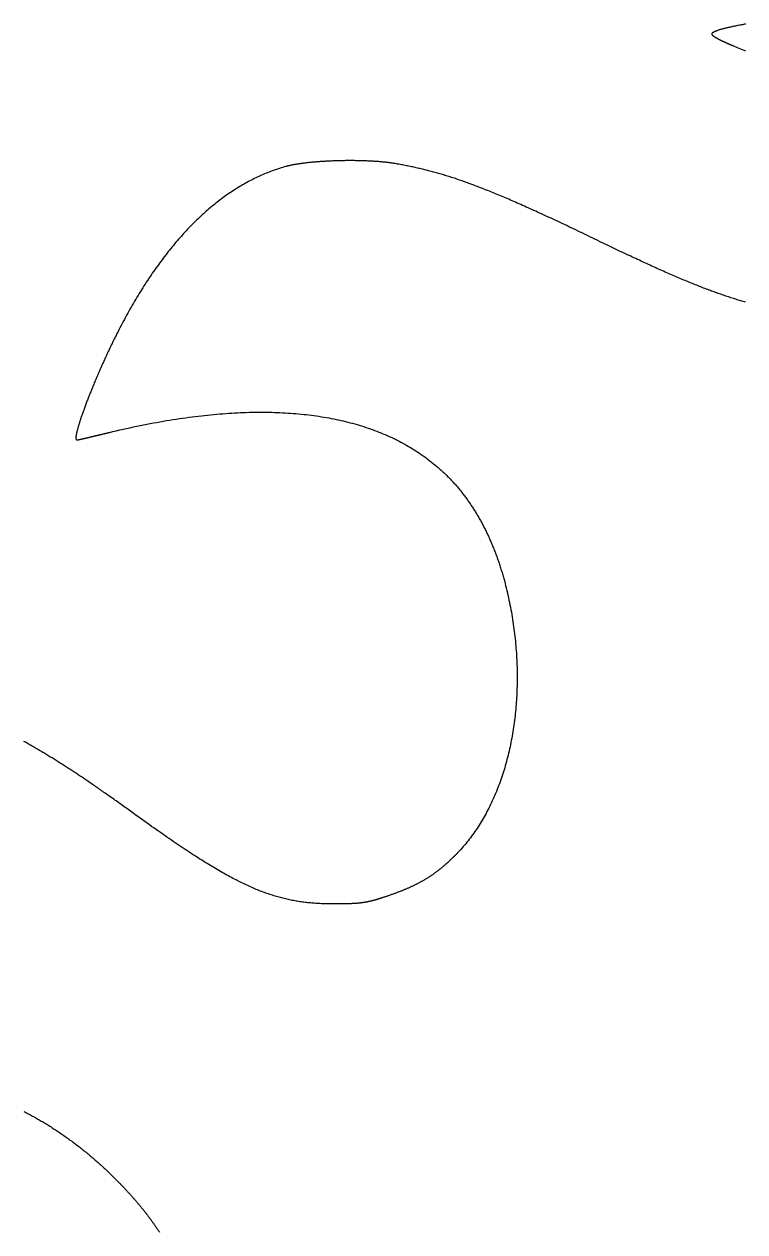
# Model space of a CAD drawing. Extents: x 0 to 527, y 0 to 420.
# Drawn here: x 66.75 to 74.17, y 84.45 to 96.89 of the extents above; entities that cross this region are included whole.
import ezdxf

# ---------------------------------------------------------------- set-up
doc = ezdxf.new("R2010")
doc.units = 0
doc.layers.get('0').update_dxf_attribs({"linetype": 'CONTINUOUS'})
doc.layers.add('LAYER_1', color=7, linetype='CONTINUOUS')

# ---------------------------------------------------------------- blocks, each defined once
blk = doc.blocks.new('LOGO')
at = {"layer": 'LAYER_1', "color": 5}
for points in [[(174.164, 247.271, 0), (174.042, 247.25, 0), (173.922, 247.228, 0), (173.803, 247.207, 0), (173.686, 247.185, 0), (173.57, 247.164, 0), (173.457, 247.142, 0), (173.344, 247.121, 0), (173.234, 247.099, 0), (173.125, 247.078, 0), (173.018, 247.057, 0), (172.913, 247.035, 0), (172.81, 247.014, 0), (172.708, 246.993, 0), (172.608, 246.972, 0), (172.51, 246.95, 0), (172.414, 246.929, 0), (172.32, 246.908, 0), (172.228, 246.887, 0), (172.138, 246.866, 0), (172.049, 246.845, 0), (171.963, 246.825, 0), (171.879, 246.804, 0), (171.797, 246.783, 0), (171.717, 246.763, 0), (171.639, 246.742, 0), (171.563, 246.722, 0), (171.489, 246.701, 0), (171.417, 246.681, 0), (171.348, 246.661, 0), (171.281, 246.641, 0), (171.216, 246.621, 0), (171.153, 246.601, 0), (171.093, 246.582, 0), (171.035, 246.562, 0), (170.979, 246.543, 0), (170.926, 246.524, 0), (170.875, 246.504, 0), (170.826, 246.485, 0), (170.78, 246.466, 0), (170.736, 246.448, 0), (170.695, 246.429, 0), (170.656, 246.411, 0), (170.62, 246.392, 0), (170.586, 246.374, 0), (170.555, 246.356, 0), (170.526, 246.338, 0), (170.5, 246.321, 0), (170.477, 246.303, 0), (170.456, 246.286, 0), (170.438, 246.269, 0), (170.423, 246.252, 0), (170.411, 246.235, 0), (170.401, 246.218, 0), (170.394, 246.202, 0), (170.389, 246.186, 0), (170.388, 246.17, 0)], [(170.388, 246.17, 0), (170.388, 246.165, 0), (170.389, 246.16, 0), (170.39, 246.156, 0), (170.391, 246.151, 0), (170.393, 246.146, 0), (170.395, 246.14, 0), (170.397, 246.135, 0), (170.4, 246.129, 0), (170.404, 246.124, 0), (170.407, 246.118, 0), (170.411, 246.112, 0), (170.415, 246.106, 0), (170.42, 246.1, 0), (170.425, 246.094, 0), (170.431, 246.087, 0), (170.436, 246.081, 0), (170.442, 246.074, 0), (170.449, 246.068, 0), (170.456, 246.061, 0), (170.463, 246.054, 0), (170.47, 246.047, 0), (170.478, 246.039, 0), (170.486, 246.032, 0), (170.495, 246.025, 0), (170.504, 246.017, 0), (170.513, 246.01, 0), (170.522, 246.002, 0), (170.532, 245.994, 0), (170.542, 245.986, 0), (170.553, 245.978, 0), (170.563, 245.97, 0), (170.575, 245.961, 0), (170.586, 245.953, 0), (170.598, 245.945, 0), (170.61, 245.936, 0), (170.622, 245.927, 0), (170.635, 245.919, 0), (170.648, 245.91, 0), (170.661, 245.901, 0), (170.674, 245.892, 0), (170.688, 245.883, 0), (170.702, 245.873, 0), (170.717, 245.864, 0), (170.731, 245.855, 0), (170.746, 245.845, 0), (170.762, 245.836, 0), (170.777, 245.826, 0), (170.793, 245.816, 0), (170.809, 245.807, 0), (170.826, 245.797, 0), (170.842, 245.787, 0), (170.859, 245.777, 0), (170.876, 245.767, 0), (170.894, 245.756, 0), (170.911, 245.746, 0), (170.929, 245.736, 0), (170.948, 245.725, 0), (170.966, 245.715, 0), (170.985, 245.704, 0), (171.004, 245.694, 0), (171.023, 245.683, 0), (171.042, 245.672, 0), (171.062, 245.662, 0), (171.082, 245.651, 0), (171.102, 245.64, 0), (171.123, 245.629, 0), (171.143, 245.618, 0), (171.164, 245.607, 0), (171.185, 245.596, 0), (171.207, 245.585, 0), (171.228, 245.573, 0), (171.25, 245.562, 0), (171.272, 245.551, 0), (171.294, 245.539, 0), (171.316, 245.528, 0), (171.339, 245.516, 0), (171.362, 245.505, 0), (171.385, 245.493, 0), (171.408, 245.482, 0), (171.432, 245.47, 0), (171.455, 245.458, 0), (171.479, 245.447, 0), (171.503, 245.435, 0), (171.527, 245.423, 0), (171.552, 245.411, 0), (171.576, 245.399, 0), (171.601, 245.387, 0), (171.626, 245.376, 0), (171.651, 245.364, 0), (171.677, 245.352, 0), (171.702, 245.34, 0), (171.728, 245.328, 0), (171.754, 245.315, 0), (171.78, 245.303, 0), (171.806, 245.291, 0), (171.832, 245.279, 0), (171.859, 245.267, 0), (171.885, 245.255, 0), (171.912, 245.243, 0), (171.939, 245.23, 0), (171.966, 245.218, 0), (171.993, 245.206, 0), (172.021, 245.194, 0), (172.048, 245.181, 0), (172.076, 245.169, 0), (172.104, 245.157, 0), (172.132, 245.145, 0), (172.16, 245.132, 0), (172.188, 245.12, 0), (172.217, 245.108, 0), (172.245, 245.096, 0), (172.274, 245.083, 0), (172.302, 245.071, 0), (172.331, 245.059, 0), (172.36, 245.046, 0), (172.389, 245.034, 0), (172.419, 245.022, 0), (172.448, 245.01, 0), (172.477, 244.997, 0), (172.507, 244.985, 0), (172.537, 244.973, 0), (172.566, 244.961, 0), (172.596, 244.948, 0), (172.626, 244.936, 0), (172.656, 244.924, 0), (172.686, 244.912, 0), (172.716, 244.9, 0)], [(172.716, 244.9, 0), (172.886, 244.831, 0), (173.057, 244.761, 0), (173.231, 244.689, 0), (173.407, 244.615, 0), (173.585, 244.539, 0), (173.765, 244.462, 0), (173.946, 244.382, 0), (174.13, 244.301, 0)], [(135.251, 231.794, 0), (135.175, 231.807, 0), (135.098, 231.82, 0), (135.02, 231.832, 0), (134.941, 231.844, 0), (134.86, 231.856, 0), (134.779, 231.868, 0), (134.696, 231.879, 0), (134.612, 231.89, 0), (134.528, 231.901, 0), (134.442, 231.912, 0), (134.355, 231.922, 0), (134.267, 231.932, 0), (134.179, 231.942, 0), (134.089, 231.951, 0), (133.998, 231.96, 0), (133.907, 231.969, 0), (133.815, 231.978, 0), (133.722, 231.986, 0), (133.628, 231.995, 0), (133.533, 232.003, 0), (133.437, 232.01, 0), (133.341, 232.018, 0), (133.244, 232.025, 0), (133.146, 232.032, 0), (133.048, 232.038, 0), (132.948, 232.045, 0), (132.849, 232.051, 0), (132.748, 232.057, 0), (132.647, 232.062, 0), (132.545, 232.068, 0), (132.443, 232.073, 0), (132.34, 232.078, 0), (132.237, 232.082, 0), (132.133, 232.087, 0), (132.029, 232.091, 0), (131.924, 232.095, 0), (131.818, 232.098, 0), (131.713, 232.102, 0), (131.607, 232.105, 0), (131.5, 232.107, 0), (131.393, 232.11, 0), (131.286, 232.112, 0), (131.178, 232.115, 0), (131.07, 232.116, 0), (130.962, 232.118, 0), (130.854, 232.119, 0), (130.745, 232.121, 0), (130.636, 232.121, 0), (130.527, 232.122, 0), (130.418, 232.122, 0), (130.309, 232.123, 0), (130.199, 232.123, 0), (130.089, 232.122, 0), (129.979, 232.122, 0), (129.87, 232.121, 0), (129.76, 232.12, 0), (129.65, 232.118, 0), (129.54, 232.117, 0), (129.43, 232.115, 0), (129.32, 232.113, 0), (129.21, 232.111, 0), (129.1, 232.108, 0), (128.991, 232.106, 0), (128.881, 232.103, 0), (128.772, 232.1, 0), (128.662, 232.096, 0), (128.553, 232.093, 0), (128.444, 232.089, 0), (128.335, 232.085, 0), (128.227, 232.08, 0), (128.119, 232.076, 0), (128.011, 232.071, 0), (127.903, 232.066, 0), (127.796, 232.061, 0), (127.689, 232.055, 0), (127.582, 232.049, 0), (127.476, 232.043, 0), (127.37, 232.037, 0), (127.265, 232.031, 0), (127.16, 232.024, 0), (127.055, 232.017, 0), (126.951, 232.01, 0), (126.848, 232.003, 0), (126.745, 231.995, 0), (126.643, 231.988, 0), (126.541, 231.98, 0), (126.439, 231.971, 0), (126.339, 231.963, 0), (126.239, 231.954, 0), (126.14, 231.945, 0), (126.041, 231.936, 0), (125.943, 231.927, 0), (125.846, 231.918, 0), (125.749, 231.908, 0), (125.653, 231.898, 0), (125.558, 231.888, 0), (125.464, 231.877, 0), (125.371, 231.867, 0), (125.278, 231.856, 0), (125.187, 231.845, 0), (125.096, 231.834, 0), (125.006, 231.822, 0), (124.917, 231.81, 0), (124.829, 231.799, 0), (124.742, 231.786, 0), (124.656, 231.774, 0), (124.571, 231.762, 0), (124.487, 231.749, 0), (124.404, 231.736, 0), (124.323, 231.723, 0), (124.242, 231.709, 0), (124.162, 231.696, 0), (124.084, 231.682, 0), (124.006, 231.668, 0), (123.93, 231.654, 0), (123.855, 231.639, 0), (123.782, 231.625, 0), (123.709, 231.61, 0), (123.638, 231.595, 0), (123.568, 231.58, 0), (123.499, 231.564, 0), (123.432, 231.549, 0), (123.366, 231.533, 0), (123.301, 231.517, 0), (123.238, 231.501, 0), (123.176, 231.484, 0), (123.116, 231.468, 0)], [(123.116, 231.468, 0), (122.946, 231.419, 0), (122.777, 231.369, 0), (122.608, 231.318, 0), (122.44, 231.265, 0), (122.272, 231.21, 0), (122.104, 231.154, 0), (121.936, 231.096, 0), (121.769, 231.037, 0), (121.602, 230.976, 0), (121.436, 230.914, 0), (121.269, 230.85, 0), (121.103, 230.784, 0), (120.938, 230.717, 0), (120.773, 230.649, 0), (120.608, 230.578, 0), (120.443, 230.507, 0), (120.279, 230.433, 0), (120.115, 230.358, 0), (119.951, 230.282, 0), (119.788, 230.204, 0), (119.625, 230.124, 0), (119.463, 230.043, 0), (119.3, 229.961, 0), (119.139, 229.877, 0), (118.977, 229.791, 0), (118.816, 229.704, 0), (118.655, 229.615, 0), (118.495, 229.524, 0), (118.334, 229.433, 0), (118.175, 229.339, 0), (118.015, 229.244, 0), (117.856, 229.148, 0), (117.697, 229.05, 0), (117.539, 228.95, 0), (117.381, 228.849, 0), (117.223, 228.746, 0), (117.066, 228.642, 0), (116.909, 228.536, 0), (116.752, 228.429, 0), (116.596, 228.32, 0), (116.44, 228.21, 0), (116.284, 228.098, 0), (116.129, 227.985, 0), (115.974, 227.87, 0), (115.82, 227.753, 0), (115.665, 227.635, 0), (115.512, 227.516, 0), (115.358, 227.395, 0), (115.205, 227.272, 0), (115.052, 227.148, 0), (114.9, 227.023, 0), (114.748, 226.895, 0), (114.597, 226.767, 0), (114.445, 226.637, 0), (114.295, 226.505, 0), (114.144, 226.372, 0), (113.994, 226.237, 0), (113.844, 226.101, 0), (113.695, 225.963, 0), (113.546, 225.824, 0), (113.397, 225.683, 0), (113.249, 225.541, 0), (113.101, 225.397, 0), (112.954, 225.252, 0), (112.807, 225.105, 0), (112.66, 224.957, 0), (112.514, 224.807, 0), (112.368, 224.656, 0), (112.222, 224.503, 0), (112.077, 224.349, 0), (111.932, 224.193, 0), (111.788, 224.036, 0), (111.644, 223.877, 0), (111.5, 223.717, 0), (111.357, 223.555, 0), (111.214, 223.392, 0), (111.072, 223.227, 0), (110.93, 223.061, 0), (110.788, 222.893, 0), (110.647, 222.724, 0), (110.506, 222.553, 0), (110.366, 222.381, 0), (110.225, 222.207, 0), (110.086, 222.032, 0), (109.947, 221.855, 0), (109.808, 221.677, 0), (109.669, 221.498, 0), (109.531, 221.316, 0), (109.394, 221.134, 0), (109.256, 220.95, 0), (109.119, 220.764, 0), (108.983, 220.577, 0), (108.847, 220.389, 0), (108.711, 220.199, 0), (108.576, 220.007, 0), (108.441, 219.814, 0), (108.307, 219.62, 0), (108.173, 219.424, 0), (108.039, 219.226, 0), (107.906, 219.027, 0), (107.774, 218.827, 0), (107.641, 218.625, 0), (107.509, 218.422, 0), (107.378, 218.217, 0), (107.247, 218.011, 0), (107.116, 217.803, 0), (106.986, 217.594, 0), (106.856, 217.384, 0), (106.727, 217.172, 0), (106.598, 216.958, 0), (106.469, 216.743, 0), (106.341, 216.527, 0), (106.214, 216.309, 0), (106.086, 216.089, 0), (105.959, 215.869, 0), (105.833, 215.646, 0), (105.707, 215.423, 0), (105.582, 215.197, 0), (105.457, 214.971, 0), (105.332, 214.743, 0), (105.208, 214.513, 0), (105.084, 214.282, 0), (104.961, 214.05, 0), (104.838, 213.816, 0), (104.715, 213.581, 0), (104.593, 213.344, 0), (104.472, 213.106, 0)], [(157.688, 223.283, 0), (157.412, 223.417, 0), (157.139, 223.549, 0), (156.868, 223.679, 0), (156.6, 223.808, 0), (156.334, 223.936, 0), (156.071, 224.062, 0), (155.81, 224.187, 0), (155.552, 224.311, 0), (155.296, 224.433, 0), (155.042, 224.554, 0), (154.791, 224.673, 0), (154.542, 224.792, 0), (154.296, 224.908, 0), (154.051, 225.024, 0), (153.809, 225.138, 0), (153.57, 225.251, 0), (153.332, 225.362, 0), (153.097, 225.473, 0), (152.864, 225.582, 0), (152.633, 225.689, 0), (152.404, 225.796, 0), (152.177, 225.901, 0), (151.953, 226.005, 0), (151.73, 226.108, 0), (151.51, 226.209, 0), (151.291, 226.309, 0), (151.074, 226.408, 0), (150.86, 226.506, 0), (150.647, 226.603, 0), (150.436, 226.698, 0), (150.227, 226.793, 0), (150.02, 226.886, 0), (149.815, 226.978, 0), (149.612, 227.069, 0), (149.41, 227.158, 0), (149.21, 227.247, 0), (149.012, 227.334, 0), (148.816, 227.421, 0), (148.621, 227.506, 0), (148.428, 227.59, 0), (148.237, 227.673, 0), (148.047, 227.755, 0), (147.859, 227.836, 0), (147.672, 227.916, 0), (147.487, 227.995, 0), (147.303, 228.073, 0), (147.121, 228.15, 0), (146.941, 228.226, 0), (146.762, 228.301, 0), (146.584, 228.374, 0), (146.408, 228.447, 0), (146.233, 228.519, 0), (146.059, 228.59, 0), (145.887, 228.66, 0), (145.716, 228.729, 0), (145.546, 228.797, 0), (145.378, 228.864, 0), (145.21, 228.93, 0), (145.044, 228.995, 0), (144.88, 229.06, 0), (144.716, 229.123, 0), (144.553, 229.186, 0), (144.392, 229.248, 0), (144.232, 229.308, 0), (144.072, 229.368, 0), (143.914, 229.427, 0), (143.757, 229.486, 0), (143.6, 229.543, 0), (143.445, 229.6, 0), (143.291, 229.656, 0), (143.137, 229.711, 0), (142.985, 229.765, 0), (142.833, 229.818, 0), (142.682, 229.871, 0), (142.532, 229.923, 0), (142.383, 229.974, 0), (142.234, 230.024, 0), (142.087, 230.074, 0), (141.94, 230.123, 0), (141.793, 230.171, 0), (141.648, 230.219, 0), (141.503, 230.266, 0), (141.358, 230.312, 0), (141.214, 230.357, 0), (141.071, 230.402, 0), (140.928, 230.446, 0), (140.786, 230.489, 0), (140.645, 230.532, 0), (140.503, 230.574, 0), (140.363, 230.616, 0), (140.222, 230.657, 0), (140.082, 230.697, 0), (139.943, 230.737, 0), (139.804, 230.776, 0), (139.665, 230.814, 0), (139.526, 230.852, 0), (139.388, 230.889, 0), (139.25, 230.926, 0), (139.112, 230.963, 0), (138.975, 230.998, 0), (138.837, 231.034, 0), (138.7, 231.068, 0), (138.563, 231.102, 0), (138.426, 231.136, 0), (138.289, 231.169, 0), (138.153, 231.202, 0), (138.016, 231.234, 0), (137.879, 231.266, 0), (137.742, 231.297, 0), (137.605, 231.328, 0), (137.469, 231.359, 0), (137.332, 231.389, 0), (137.195, 231.418, 0), (137.058, 231.447, 0), (136.92, 231.476, 0), (136.783, 231.505, 0), (136.645, 231.533, 0), (136.507, 231.56, 0), (136.369, 231.588, 0), (136.23, 231.615, 0), (136.092, 231.641, 0), (135.953, 231.667, 0), (135.813, 231.693, 0), (135.673, 231.719, 0), (135.533, 231.744, 0), (135.392, 231.769, 0), (135.251, 231.794, 0)], [(174.157, 216.411, 0), (174.021, 216.451, 0), (173.886, 216.491, 0), (173.749, 216.531, 0), (173.613, 216.572, 0), (173.477, 216.613, 0), (173.34, 216.654, 0), (173.203, 216.697, 0), (173.066, 216.739, 0), (172.929, 216.782, 0), (172.791, 216.826, 0), (172.653, 216.87, 0), (172.515, 216.915, 0), (172.376, 216.96, 0), (172.237, 217.006, 0), (172.097, 217.052, 0), (171.957, 217.099, 0), (171.817, 217.147, 0), (171.676, 217.195, 0), (171.535, 217.243, 0), (171.393, 217.292, 0), (171.251, 217.342, 0), (171.108, 217.393, 0), (170.964, 217.444, 0), (170.82, 217.495, 0), (170.675, 217.548, 0), (170.53, 217.601, 0), (170.384, 217.654, 0), (170.237, 217.709, 0), (170.09, 217.764, 0), (169.942, 217.819, 0), (169.793, 217.875, 0), (169.643, 217.932, 0), (169.492, 217.99, 0), (169.341, 218.048, 0), (169.189, 218.108, 0), (169.036, 218.167, 0), (168.882, 218.228, 0), (168.727, 218.289, 0), (168.571, 218.351, 0), (168.415, 218.414, 0), (168.257, 218.478, 0), (168.098, 218.542, 0), (167.938, 218.607, 0), (167.778, 218.673, 0), (167.616, 218.74, 0), (167.453, 218.808, 0), (167.289, 218.876, 0), (167.124, 218.945, 0), (166.958, 219.015, 0), (166.79, 219.086, 0), (166.622, 219.158, 0), (166.452, 219.231, 0), (166.281, 219.304, 0), (166.108, 219.378, 0), (165.935, 219.454, 0), (165.76, 219.53, 0), (165.584, 219.607, 0), (165.406, 219.685, 0), (165.227, 219.764, 0), (165.047, 219.843, 0), (164.865, 219.924, 0), (164.682, 220.006, 0), (164.497, 220.088, 0), (164.311, 220.172, 0), (164.123, 220.256, 0), (163.934, 220.342, 0), (163.743, 220.428, 0), (163.551, 220.516, 0), (163.357, 220.604, 0), (163.162, 220.694, 0), (162.965, 220.784, 0), (162.766, 220.876, 0), (162.566, 220.968, 0), (162.363, 221.062, 0), (162.16, 221.157, 0), (161.954, 221.252, 0), (161.747, 221.349, 0), (161.538, 221.447, 0), (161.327, 221.546, 0), (161.114, 221.646, 0), (160.899, 221.747, 0), (160.683, 221.849, 0), (160.464, 221.953, 0), (160.244, 222.057, 0), (160.022, 222.163, 0), (159.798, 222.27, 0), (159.571, 222.378, 0), (159.343, 222.487, 0), (159.113, 222.597, 0), (158.881, 222.708, 0), (158.646, 222.821, 0), (158.41, 222.935, 0), (158.172, 223.05, 0), (157.931, 223.166, 0), (157.688, 223.283, 0)], [(104.472, 213.106, 0), (104.409, 212.981, 0), (104.346, 212.856, 0), (104.283, 212.731, 0), (104.22, 212.605, 0), (104.157, 212.479, 0), (104.095, 212.352, 0), (104.032, 212.225, 0), (103.97, 212.098, 0), (103.907, 211.97, 0), (103.845, 211.842, 0), (103.783, 211.713, 0), (103.721, 211.585, 0), (103.66, 211.455, 0), (103.598, 211.326, 0), (103.537, 211.197, 0), (103.476, 211.067, 0), (103.415, 210.937, 0), (103.354, 210.807, 0), (103.293, 210.677, 0), (103.233, 210.547, 0), (103.173, 210.417, 0), (103.113, 210.287, 0), (103.053, 210.156, 0), (102.994, 210.026, 0), (102.934, 209.896, 0), (102.876, 209.765, 0), (102.817, 209.635, 0), (102.759, 209.505, 0), (102.701, 209.375, 0), (102.643, 209.246, 0), (102.586, 209.116, 0), (102.529, 208.987, 0), (102.472, 208.857, 0), (102.416, 208.728, 0), (102.36, 208.6, 0), (102.304, 208.471, 0), (102.249, 208.343, 0), (102.194, 208.216, 0), (102.139, 208.088, 0), (102.085, 207.961, 0), (102.031, 207.835, 0), (101.978, 207.709, 0), (101.925, 207.583, 0), (101.873, 207.458, 0), (101.821, 207.333, 0), (101.77, 207.209, 0), (101.719, 207.085, 0), (101.668, 206.962, 0), (101.618, 206.84, 0), (101.568, 206.718, 0), (101.519, 206.597, 0), (101.471, 206.477, 0), (101.423, 206.357, 0), (101.375, 206.238, 0), (101.328, 206.12, 0), (101.282, 206.002, 0), (101.236, 205.886, 0), (101.19, 205.77, 0), (101.146, 205.655, 0), (101.102, 205.54, 0), (101.058, 205.427, 0), (101.015, 205.315, 0), (100.973, 205.203, 0), (100.931, 205.093, 0), (100.89, 204.983, 0), (100.849, 204.875, 0), (100.809, 204.768, 0), (100.77, 204.661, 0), (100.732, 204.556, 0), (100.694, 204.452, 0), (100.657, 204.349, 0), (100.62, 204.247, 0), (100.585, 204.146, 0), (100.55, 204.047, 0), (100.515, 203.949, 0), (100.482, 203.852, 0), (100.449, 203.756, 0), (100.417, 203.661, 0), (100.385, 203.568, 0), (100.355, 203.477, 0), (100.325, 203.386, 0), (100.296, 203.297, 0), (100.268, 203.21, 0), (100.24, 203.124, 0), (100.214, 203.039, 0), (100.188, 202.956, 0), (100.163, 202.874, 0), (100.139, 202.794, 0), (100.115, 202.716, 0), (100.093, 202.639, 0), (100.071, 202.563, 0), (100.051, 202.49, 0), (100.031, 202.418, 0), (100.012, 202.347, 0), (99.9937, 202.279, 0), (99.9766, 202.212, 0), (99.9604, 202.147, 0), (99.9452, 202.083, 0), (99.9308, 202.022, 0), (99.9174, 201.962, 0), (99.905, 201.904, 0), (99.8935, 201.848, 0), (99.883, 201.794, 0), (99.8735, 201.742, 0), (99.865, 201.692, 0), (99.8575, 201.643, 0), (99.851, 201.597, 0), (99.8455, 201.553, 0), (99.8411, 201.511, 0), (99.8376, 201.471, 0), (99.8353, 201.433, 0), (99.834, 201.397, 0), (99.8337, 201.363, 0), (99.8345, 201.331, 0), (99.8364, 201.302, 0), (99.8394, 201.275, 0), (99.8435, 201.25, 0), (99.8487, 201.227, 0), (99.8551, 201.207, 0), (99.8625, 201.189, 0), (99.8711, 201.173, 0), (99.8809, 201.16, 0), (99.8918, 201.149, 0), (99.9039, 201.14, 0), (99.9171, 201.134, 0), (99.9315, 201.13, 0), (99.9471, 201.129, 0)], [(103.545, 201.967, 0), (103.93, 202.059, 0), (104.314, 202.15, 0), (104.696, 202.238, 0), (105.076, 202.325, 0), (105.455, 202.409, 0), (105.832, 202.492, 0), (106.209, 202.573, 0), (106.583, 202.652, 0), (106.956, 202.729, 0), (107.328, 202.803, 0), (107.698, 202.876, 0), (108.066, 202.948, 0), (108.433, 203.017, 0), (108.799, 203.084, 0), (109.163, 203.149, 0), (109.526, 203.212, 0), (109.887, 203.274, 0), (110.246, 203.333, 0), (110.605, 203.391, 0), (110.961, 203.446, 0), (111.316, 203.5, 0), (111.67, 203.551, 0), (112.022, 203.601, 0), (112.372, 203.649, 0), (112.721, 203.695, 0), (113.069, 203.739, 0), (113.415, 203.781, 0), (113.759, 203.821, 0), (114.102, 203.859, 0), (114.443, 203.895, 0), (114.783, 203.929, 0), (115.121, 203.961, 0), (115.458, 203.992, 0), (115.793, 204.02, 0), (116.127, 204.047, 0), (116.459, 204.071, 0), (116.789, 204.094, 0), (117.118, 204.114, 0), (117.446, 204.133, 0), (117.771, 204.15, 0), (118.096, 204.165, 0), (118.418, 204.178, 0), (118.74, 204.189, 0), (119.059, 204.198, 0), (119.377, 204.205, 0), (119.693, 204.21, 0), (120.008, 204.213, 0), (120.322, 204.215, 0), (120.633, 204.214, 0), (120.943, 204.211, 0), (121.252, 204.207, 0), (121.559, 204.201, 0), (121.864, 204.192, 0), (122.168, 204.182, 0), (122.47, 204.17, 0), (122.77, 204.156, 0), (123.069, 204.14, 0), (123.366, 204.122, 0), (123.662, 204.102, 0), (123.956, 204.08, 0), (124.248, 204.056, 0), (124.539, 204.031, 0), (124.828, 204.003, 0), (125.116, 203.973, 0), (125.402, 203.942, 0), (125.686, 203.908, 0), (125.969, 203.873, 0), (126.25, 203.836, 0), (126.529, 203.797, 0), (126.807, 203.756, 0), (127.083, 203.713, 0), (127.358, 203.668, 0), (127.631, 203.621, 0), (127.902, 203.572, 0), (128.171, 203.521, 0), (128.439, 203.468, 0), (128.705, 203.414, 0), (128.97, 203.357, 0), (129.233, 203.299, 0), (129.494, 203.239, 0), (129.754, 203.176, 0), (130.012, 203.112, 0), (130.268, 203.046, 0), (130.522, 202.978, 0), (130.775, 202.908, 0), (131.026, 202.836, 0), (131.276, 202.762, 0), (131.524, 202.686, 0), (131.77, 202.609, 0), (132.014, 202.529, 0), (132.257, 202.448, 0), (132.498, 202.364, 0), (132.737, 202.279, 0), (132.975, 202.192, 0), (133.211, 202.102, 0), (133.445, 202.011, 0), (133.678, 201.918, 0), (133.909, 201.823, 0), (134.138, 201.726, 0), (134.365, 201.628, 0), (134.591, 201.527, 0), (134.815, 201.424, 0), (135.037, 201.32, 0), (135.257, 201.213, 0), (135.476, 201.105, 0), (135.693, 200.995, 0), (135.908, 200.882, 0), (136.122, 200.768, 0), (136.334, 200.652, 0), (136.544, 200.534, 0), (136.752, 200.414, 0), (136.959, 200.293, 0), (137.164, 200.169, 0), (137.367, 200.043, 0), (137.568, 199.916, 0), (137.768, 199.786, 0), (137.966, 199.655, 0), (138.162, 199.522, 0), (138.356, 199.386, 0), (138.548, 199.249, 0), (138.739, 199.11, 0), (138.928, 198.969, 0), (139.115, 198.826, 0), (139.301, 198.682, 0), (139.484, 198.535, 0), (139.666, 198.386, 0), (139.846, 198.236, 0)], [(99.9471, 201.129, 0), (99.949, 201.129, 0), (99.9514, 201.129, 0), (99.9544, 201.129, 0), (99.9579, 201.13, 0), (99.962, 201.13, 0), (99.9667, 201.131, 0), (99.972, 201.132, 0), (99.9777, 201.133, 0), (99.9841, 201.134, 0), (99.9909, 201.136, 0), (99.9984, 201.137, 0), (100.006, 201.139, 0), (100.015, 201.14, 0), (100.024, 201.142, 0), (100.033, 201.144, 0), (100.043, 201.146, 0), (100.054, 201.148, 0), (100.065, 201.151, 0), (100.077, 201.153, 0), (100.089, 201.155, 0), (100.101, 201.158, 0), (100.115, 201.161, 0), (100.128, 201.164, 0), (100.142, 201.167, 0), (100.157, 201.17, 0), (100.172, 201.173, 0), (100.188, 201.177, 0), (100.204, 201.18, 0), (100.22, 201.184, 0), (100.237, 201.188, 0), (100.255, 201.192, 0), (100.273, 201.195, 0), (100.291, 201.2, 0), (100.31, 201.204, 0), (100.329, 201.208, 0), (100.349, 201.212, 0), (100.369, 201.217, 0), (100.39, 201.222, 0), (100.411, 201.226, 0), (100.432, 201.231, 0), (100.454, 201.236, 0), (100.477, 201.241, 0), (100.499, 201.246, 0), (100.522, 201.252, 0), (100.546, 201.257, 0), (100.57, 201.263, 0), (100.595, 201.268, 0), (100.619, 201.274, 0), (100.645, 201.28, 0), (100.67, 201.285, 0), (100.696, 201.291, 0), (100.723, 201.297, 0), (100.75, 201.304, 0), (100.777, 201.31, 0), (100.804, 201.316, 0), (100.832, 201.323, 0), (100.861, 201.329, 0), (100.889, 201.336, 0), (100.918, 201.343, 0), (100.948, 201.349, 0), (100.977, 201.356, 0), (101.008, 201.363, 0), (101.038, 201.37, 0), (101.069, 201.377, 0), (101.1, 201.385, 0), (101.132, 201.392, 0), (101.163, 201.399, 0), (101.196, 201.407, 0), (101.228, 201.415, 0), (101.261, 201.422, 0), (101.294, 201.43, 0), (101.327, 201.438, 0), (101.361, 201.446, 0), (101.395, 201.454, 0), (101.43, 201.462, 0), (101.464, 201.47, 0), (101.499, 201.478, 0), (101.534, 201.486, 0), (101.57, 201.495, 0), (101.606, 201.503, 0), (101.642, 201.512, 0), (101.678, 201.52, 0), (101.715, 201.529, 0), (101.752, 201.538, 0), (101.789, 201.546, 0), (101.827, 201.555, 0), (101.864, 201.564, 0), (101.902, 201.573, 0), (101.941, 201.582, 0), (101.979, 201.591, 0), (102.018, 201.6, 0), (102.057, 201.61, 0), (102.096, 201.619, 0), (102.136, 201.628, 0), (102.175, 201.638, 0), (102.215, 201.647, 0), (102.255, 201.657, 0), (102.296, 201.666, 0), (102.336, 201.676, 0), (102.377, 201.686, 0), (102.418, 201.696, 0), (102.459, 201.705, 0), (102.501, 201.715, 0), (102.542, 201.725, 0), (102.584, 201.735, 0), (102.626, 201.745, 0), (102.668, 201.755, 0), (102.711, 201.766, 0), (102.753, 201.776, 0), (102.796, 201.786, 0), (102.839, 201.796, 0), (102.882, 201.807, 0), (102.925, 201.817, 0), (102.969, 201.827, 0), (103.012, 201.838, 0), (103.056, 201.848, 0), (103.1, 201.859, 0), (103.144, 201.87, 0), (103.188, 201.88, 0), (103.232, 201.891, 0), (103.276, 201.902, 0), (103.321, 201.912, 0), (103.366, 201.923, 0), (103.41, 201.934, 0), (103.455, 201.945, 0), (103.5, 201.956, 0), (103.545, 201.967, 0)], [(139.846, 198.236, 0), (139.932, 198.164, 0), (140.016, 198.091, 0), (140.101, 198.017, 0), (140.185, 197.943, 0), (140.269, 197.868, 0), (140.352, 197.793, 0), (140.435, 197.717, 0), (140.518, 197.641, 0), (140.6, 197.564, 0), (140.682, 197.487, 0), (140.763, 197.409, 0), (140.844, 197.33, 0), (140.925, 197.251, 0), (141.006, 197.172, 0), (141.086, 197.092, 0), (141.165, 197.011, 0), (141.244, 196.93, 0), (141.323, 196.848, 0), (141.402, 196.766, 0), (141.48, 196.683, 0), (141.558, 196.6, 0), (141.635, 196.516, 0), (141.712, 196.432, 0), (141.789, 196.347, 0), (141.865, 196.261, 0), (141.941, 196.175, 0), (142.016, 196.089, 0), (142.091, 196.002, 0), (142.166, 195.914, 0), (142.24, 195.826, 0), (142.314, 195.738, 0), (142.388, 195.649, 0), (142.461, 195.559, 0), (142.534, 195.469, 0), (142.606, 195.378, 0), (142.678, 195.287, 0), (142.749, 195.196, 0), (142.821, 195.104, 0), (142.891, 195.011, 0), (142.962, 194.918, 0), (143.032, 194.824, 0), (143.102, 194.73, 0), (143.171, 194.635, 0), (143.24, 194.54, 0), (143.308, 194.444, 0), (143.376, 194.348, 0), (143.444, 194.251, 0), (143.511, 194.154, 0), (143.578, 194.056, 0), (143.644, 193.958, 0), (143.711, 193.859, 0), (143.776, 193.76, 0), (143.841, 193.66, 0), (143.906, 193.56, 0), (143.971, 193.459, 0), (144.035, 193.358, 0), (144.099, 193.256, 0), (144.162, 193.154, 0), (144.225, 193.051, 0), (144.287, 192.948, 0), (144.349, 192.845, 0), (144.411, 192.74, 0), (144.472, 192.636, 0), (144.533, 192.531, 0), (144.593, 192.425, 0), (144.653, 192.319, 0), (144.713, 192.212, 0), (144.772, 192.105, 0), (144.831, 191.998, 0), (144.889, 191.89, 0), (144.947, 191.781, 0), (145.005, 191.672, 0), (145.062, 191.563, 0), (145.119, 191.453, 0), (145.175, 191.343, 0), (145.231, 191.232, 0), (145.287, 191.121, 0), (145.342, 191.009, 0), (145.396, 190.896, 0), (145.451, 190.784, 0), (145.505, 190.671, 0), (145.558, 190.557, 0), (145.611, 190.443, 0), (145.664, 190.328, 0), (145.716, 190.213, 0), (145.767, 190.098, 0), (145.819, 189.982, 0), (145.87, 189.865, 0), (145.92, 189.749, 0), (145.97, 189.631, 0), (146.02, 189.513, 0), (146.069, 189.395, 0), (146.118, 189.277, 0), (146.166, 189.157, 0), (146.214, 189.038, 0), (146.262, 188.918, 0), (146.309, 188.797, 0), (146.355, 188.676, 0), (146.402, 188.555, 0), (146.447, 188.433, 0), (146.493, 188.311, 0), (146.538, 188.188, 0), (146.582, 188.065, 0), (146.626, 187.942, 0), (146.67, 187.817, 0), (146.713, 187.693, 0), (146.756, 187.568, 0), (146.798, 187.443, 0), (146.84, 187.317, 0), (146.882, 187.191, 0), (146.923, 187.064, 0), (146.963, 186.937, 0), (147.003, 186.81, 0), (147.043, 186.682, 0), (147.082, 186.553, 0), (147.121, 186.425, 0), (147.16, 186.295, 0), (147.198, 186.166, 0), (147.235, 186.036, 0), (147.272, 185.905, 0), (147.309, 185.774, 0), (147.345, 185.643, 0), (147.381, 185.511, 0), (147.416, 185.379, 0), (147.451, 185.247, 0), (147.485, 185.114, 0), (147.519, 184.98, 0)], [(147.519, 184.98, 0), (147.586, 184.713, 0), (147.651, 184.445, 0), (147.714, 184.177, 0), (147.775, 183.909, 0), (147.835, 183.64, 0), (147.892, 183.372, 0), (147.948, 183.104, 0), (148.002, 182.836, 0), (148.054, 182.567, 0), (148.105, 182.299, 0), (148.153, 182.031, 0), (148.2, 181.762, 0), (148.245, 181.494, 0), (148.288, 181.226, 0), (148.33, 180.958, 0), (148.37, 180.69, 0), (148.408, 180.422, 0), (148.444, 180.154, 0), (148.478, 179.887, 0), (148.511, 179.62, 0), (148.542, 179.352, 0), (148.571, 179.085, 0), (148.598, 178.819, 0), (148.624, 178.552, 0), (148.647, 178.286, 0), (148.669, 178.02, 0), (148.69, 177.754, 0), (148.708, 177.489, 0), (148.725, 177.224, 0), (148.74, 176.959, 0), (148.754, 176.695, 0), (148.765, 176.431, 0), (148.775, 176.167, 0), (148.783, 175.904, 0), (148.79, 175.641, 0), (148.795, 175.379, 0), (148.798, 175.117, 0), (148.799, 174.856, 0), (148.799, 174.595, 0), (148.796, 174.335, 0), (148.793, 174.075, 0), (148.787, 173.816, 0), (148.78, 173.557, 0), (148.771, 173.299, 0), (148.76, 173.041, 0), (148.748, 172.784, 0), (148.734, 172.528, 0), (148.718, 172.272, 0), (148.701, 172.017, 0), (148.682, 171.763, 0), (148.661, 171.509, 0), (148.639, 171.257, 0), (148.615, 171.004, 0), (148.589, 170.753, 0), (148.562, 170.502, 0), (148.533, 170.252, 0), (148.502, 170.003, 0), (148.47, 169.755, 0), (148.436, 169.508, 0), (148.4, 169.261, 0), (148.363, 169.015, 0), (148.324, 168.771, 0), (148.283, 168.527, 0), (148.241, 168.284, 0), (148.197, 168.041, 0), (148.151, 167.8, 0), (148.104, 167.56, 0), (148.056, 167.321, 0), (148.005, 167.083, 0), (147.953, 166.846, 0), (147.9, 166.61, 0), (147.844, 166.374, 0), (147.787, 166.14, 0), (147.729, 165.908, 0), (147.669, 165.676, 0), (147.607, 165.445, 0), (147.544, 165.215, 0), (147.479, 164.987, 0), (147.413, 164.76, 0), (147.345, 164.534, 0), (147.275, 164.309, 0), (147.204, 164.085, 0), (147.131, 163.863, 0), (147.056, 163.642, 0), (146.98, 163.422, 0), (146.903, 163.203, 0), (146.824, 162.986, 0), (146.743, 162.77, 0), (146.661, 162.555, 0), (146.577, 162.342, 0), (146.492, 162.13, 0), (146.405, 161.92, 0), (146.316, 161.711, 0), (146.226, 161.503, 0), (146.135, 161.297, 0), (146.041, 161.092, 0), (145.947, 160.889, 0), (145.851, 160.687, 0), (145.753, 160.487, 0), (145.654, 160.288, 0), (145.553, 160.091, 0), (145.45, 159.895, 0), (145.346, 159.701, 0), (145.241, 159.508, 0), (145.134, 159.317, 0), (145.026, 159.128, 0), (144.916, 158.94, 0), (144.804, 158.754, 0), (144.691, 158.57, 0), (144.577, 158.388, 0), (144.461, 158.207, 0), (144.344, 158.027, 0), (144.225, 157.85, 0), (144.104, 157.674, 0), (143.982, 157.5, 0), (143.859, 157.328, 0), (143.734, 157.158, 0), (143.608, 156.99, 0), (143.48, 156.823, 0), (143.35, 156.658, 0), (143.22, 156.495, 0), (143.087, 156.334, 0), (142.954, 156.175, 0), (142.818, 156.018, 0), (142.682, 155.863, 0), (142.544, 155.71, 0), (142.404, 155.559, 0)], [(105.883, 159.942, 0), (105.734, 160.049, 0), (105.586, 160.156, 0), (105.44, 160.262, 0), (105.294, 160.367, 0), (105.149, 160.471, 0), (105.005, 160.574, 0), (104.862, 160.677, 0), (104.72, 160.779, 0), (104.579, 160.88, 0), (104.439, 160.98, 0), (104.299, 161.079, 0), (104.16, 161.178, 0), (104.023, 161.276, 0), (103.886, 161.373, 0), (103.75, 161.47, 0), (103.614, 161.566, 0), (103.479, 161.661, 0), (103.346, 161.755, 0), (103.212, 161.849, 0), (103.08, 161.942, 0), (102.948, 162.034, 0), (102.817, 162.125, 0), (102.687, 162.216, 0), (102.557, 162.307, 0), (102.428, 162.396, 0), (102.3, 162.485, 0), (102.172, 162.574, 0), (102.045, 162.662, 0), (101.919, 162.749, 0), (101.793, 162.835, 0), (101.668, 162.922, 0), (101.543, 163.007, 0), (101.419, 163.092, 0), (101.295, 163.176, 0), (101.172, 163.26, 0), (101.049, 163.343, 0), (100.927, 163.426, 0), (100.805, 163.508, 0), (100.684, 163.59, 0), (100.563, 163.671, 0), (100.442, 163.752, 0), (100.322, 163.832, 0), (100.203, 163.911, 0), (100.083, 163.991, 0), (99.9643, 164.069, 0), (99.8458, 164.148, 0), (99.7276, 164.226, 0), (99.6097, 164.303, 0), (99.4922, 164.38, 0), (99.3749, 164.457, 0), (99.2579, 164.533, 0), (99.1412, 164.609, 0), (99.0247, 164.684, 0), (98.9085, 164.759, 0), (98.7924, 164.834, 0), (98.6766, 164.908, 0), (98.561, 164.982, 0), (98.4456, 165.056, 0), (98.3304, 165.129, 0), (98.2152, 165.202, 0), (98.1003, 165.274, 0), (97.9854, 165.347, 0), (97.8707, 165.419, 0), (97.756, 165.491, 0), (97.6415, 165.562, 0), (97.527, 165.633, 0), (97.4125, 165.704, 0), (97.2981, 165.775, 0), (97.1837, 165.845, 0), (97.0694, 165.915, 0), (96.955, 165.985, 0), (96.8406, 166.055, 0), (96.7261, 166.125, 0), (96.6116, 166.194, 0), (96.4971, 166.263, 0), (96.3825, 166.332, 0), (96.2677, 166.401, 0), (96.1529, 166.469, 0), (96.038, 166.538, 0), (95.9229, 166.606, 0), (95.8076, 166.674, 0), (95.6922, 166.743, 0), (95.5766, 166.811, 0), (95.4609, 166.878, 0), (95.3449, 166.946, 0), (95.2287, 167.014, 0), (95.1122, 167.081, 0), (94.9956, 167.149, 0), (94.8786, 167.216, 0), (94.7614, 167.284, 0), (94.6438, 167.351, 0), (94.526, 167.418, 0), (94.4078, 167.486, 0), (94.2893, 167.553, 0), (94.1705, 167.62, 0), (94.0513, 167.687, 0)], [(128.478, 149.65, 0), (128.318, 149.65, 0), (128.159, 149.65, 0), (128.001, 149.652, 0), (127.844, 149.654, 0), (127.688, 149.657, 0), (127.532, 149.661, 0), (127.378, 149.665, 0), (127.224, 149.67, 0), (127.07, 149.677, 0), (126.918, 149.684, 0), (126.766, 149.692, 0), (126.615, 149.7, 0), (126.464, 149.71, 0), (126.314, 149.721, 0), (126.164, 149.732, 0), (126.015, 149.744, 0), (125.867, 149.758, 0), (125.719, 149.772, 0), (125.571, 149.787, 0), (125.424, 149.803, 0), (125.277, 149.82, 0), (125.131, 149.839, 0), (124.984, 149.858, 0), (124.838, 149.878, 0), (124.693, 149.899, 0), (124.547, 149.922, 0), (124.402, 149.945, 0), (124.257, 149.969, 0), (124.112, 149.995, 0), (123.967, 150.022, 0), (123.823, 150.049, 0), (123.678, 150.078, 0), (123.533, 150.108, 0), (123.389, 150.14, 0), (123.244, 150.172, 0), (123.099, 150.206, 0), (122.954, 150.24, 0), (122.809, 150.276, 0), (122.664, 150.314, 0), (122.519, 150.352, 0), (122.373, 150.392, 0), (122.228, 150.433, 0), (122.082, 150.475, 0), (121.935, 150.518, 0), (121.789, 150.563, 0), (121.642, 150.609, 0), (121.494, 150.657, 0), (121.346, 150.706, 0), (121.198, 150.756, 0), (121.049, 150.808, 0), (120.9, 150.86, 0), (120.751, 150.915, 0), (120.6, 150.971, 0), (120.449, 151.028, 0), (120.298, 151.086, 0), (120.146, 151.146, 0), (119.993, 151.208, 0), (119.839, 151.271, 0), (119.685, 151.335, 0), (119.53, 151.402, 0), (119.374, 151.469, 0), (119.218, 151.538, 0), (119.06, 151.609, 0), (118.902, 151.681, 0), (118.743, 151.755, 0), (118.582, 151.83, 0), (118.421, 151.907, 0), (118.259, 151.985, 0), (118.096, 152.065, 0), (117.932, 152.147, 0), (117.766, 152.231, 0), (117.6, 152.316, 0), (117.432, 152.402, 0), (117.263, 152.491, 0), (117.093, 152.581, 0), (116.922, 152.673, 0), (116.75, 152.766, 0), (116.576, 152.862, 0), (116.401, 152.959, 0), (116.225, 153.058, 0), (116.047, 153.158, 0), (115.868, 153.261, 0), (115.687, 153.365, 0), (115.505, 153.471, 0), (115.322, 153.579, 0), (115.137, 153.689, 0), (114.95, 153.8, 0), (114.762, 153.914, 0), (114.572, 154.029, 0), (114.381, 154.146, 0), (114.188, 154.266, 0), (113.993, 154.387, 0), (113.796, 154.51, 0), (113.598, 154.635, 0), (113.398, 154.762, 0), (113.196, 154.891, 0), (112.992, 155.022, 0), (112.787, 155.155, 0), (112.579, 155.289, 0), (112.37, 155.426, 0), (112.159, 155.566, 0), (111.945, 155.707, 0), (111.73, 155.85, 0), (111.513, 155.995, 0), (111.293, 156.142, 0), (111.072, 156.292, 0), (110.848, 156.443, 0), (110.622, 156.597, 0), (110.394, 156.753, 0), (110.164, 156.911, 0), (109.932, 157.071, 0), (109.697, 157.234, 0), (109.46, 157.398, 0), (109.22, 157.565, 0), (108.979, 157.734, 0), (108.734, 157.906, 0), (108.488, 158.079, 0), (108.239, 158.255, 0), (107.987, 158.433, 0), (107.733, 158.614, 0), (107.477, 158.796, 0), (107.218, 158.981, 0), (106.956, 159.169, 0), (106.692, 159.358, 0), (106.425, 159.551, 0), (106.155, 159.745, 0), (105.883, 159.942, 0)], [(142.404, 155.559, 0), (142.348, 155.499, 0), (142.292, 155.44, 0), (142.237, 155.381, 0), (142.181, 155.323, 0), (142.126, 155.265, 0), (142.071, 155.208, 0), (142.016, 155.151, 0), (141.961, 155.095, 0), (141.906, 155.039, 0), (141.851, 154.983, 0), (141.797, 154.928, 0), (141.742, 154.874, 0), (141.688, 154.82, 0), (141.633, 154.766, 0), (141.579, 154.712, 0), (141.525, 154.66, 0), (141.471, 154.607, 0), (141.416, 154.555, 0), (141.362, 154.504, 0), (141.308, 154.452, 0), (141.254, 154.401, 0), (141.2, 154.351, 0), (141.146, 154.301, 0), (141.092, 154.251, 0), (141.038, 154.202, 0), (140.984, 154.153, 0), (140.93, 154.105, 0), (140.876, 154.057, 0), (140.823, 154.009, 0), (140.769, 153.962, 0), (140.715, 153.915, 0), (140.661, 153.868, 0), (140.606, 153.822, 0), (140.552, 153.776, 0), (140.498, 153.731, 0), (140.444, 153.686, 0), (140.39, 153.641, 0), (140.335, 153.596, 0), (140.281, 153.552, 0), (140.227, 153.509, 0), (140.172, 153.465, 0), (140.117, 153.422, 0), (140.063, 153.379, 0), (140.008, 153.337, 0), (139.953, 153.295, 0), (139.898, 153.253, 0), (139.843, 153.211, 0), (139.787, 153.17, 0), (139.732, 153.129, 0), (139.676, 153.088, 0), (139.621, 153.048, 0), (139.565, 153.008, 0), (139.509, 152.968, 0), (139.453, 152.929, 0), (139.396, 152.89, 0), (139.34, 152.851, 0), (139.283, 152.812, 0), (139.226, 152.774, 0), (139.169, 152.736, 0), (139.112, 152.698, 0), (139.054, 152.66, 0), (138.997, 152.623, 0), (138.939, 152.586, 0), (138.881, 152.549, 0), (138.823, 152.513, 0), (138.764, 152.476, 0), (138.705, 152.44, 0), (138.646, 152.404, 0), (138.587, 152.369, 0), (138.528, 152.333, 0), (138.468, 152.298, 0), (138.408, 152.263, 0), (138.348, 152.228, 0), (138.287, 152.194, 0), (138.226, 152.159, 0), (138.165, 152.125, 0), (138.104, 152.091, 0), (138.042, 152.058, 0), (137.98, 152.024, 0), (137.917, 151.991, 0), (137.855, 151.957, 0), (137.792, 151.924, 0), (137.728, 151.892, 0), (137.665, 151.859, 0), (137.601, 151.827, 0), (137.537, 151.794, 0), (137.472, 151.762, 0), (137.407, 151.73, 0), (137.341, 151.698, 0), (137.276, 151.667, 0), (137.209, 151.635, 0), (137.143, 151.604, 0), (137.076, 151.572, 0), (137.009, 151.541, 0), (136.941, 151.51, 0), (136.873, 151.479, 0), (136.804, 151.449, 0), (136.735, 151.418, 0), (136.666, 151.388, 0), (136.596, 151.357, 0), (136.526, 151.327, 0), (136.455, 151.297, 0), (136.384, 151.267, 0), (136.313, 151.237, 0), (136.241, 151.207, 0), (136.168, 151.177, 0), (136.095, 151.148, 0), (136.022, 151.118, 0), (135.948, 151.088, 0), (135.873, 151.059, 0), (135.798, 151.03, 0), (135.723, 151, 0), (135.647, 150.971, 0), (135.571, 150.942, 0), (135.494, 150.913, 0), (135.416, 150.884, 0), (135.338, 150.855, 0), (135.26, 150.826, 0), (135.181, 150.797, 0), (135.101, 150.768, 0), (135.021, 150.739, 0), (134.94, 150.71, 0), (134.859, 150.682, 0), (134.777, 150.653, 0), (134.695, 150.624, 0), (134.612, 150.596, 0), (134.528, 150.567, 0)], [(134.528, 150.567, 0), (134.472, 150.548, 0), (134.416, 150.528, 0), (134.36, 150.51, 0), (134.306, 150.491, 0), (134.252, 150.473, 0), (134.198, 150.455, 0), (134.145, 150.437, 0), (134.093, 150.42, 0), (134.041, 150.402, 0), (133.99, 150.386, 0), (133.94, 150.369, 0), (133.89, 150.352, 0), (133.841, 150.336, 0), (133.792, 150.32, 0), (133.743, 150.305, 0), (133.695, 150.289, 0), (133.648, 150.274, 0), (133.601, 150.259, 0), (133.554, 150.244, 0), (133.508, 150.23, 0), (133.463, 150.216, 0), (133.418, 150.201, 0), (133.373, 150.188, 0), (133.328, 150.174, 0), (133.284, 150.161, 0), (133.241, 150.148, 0), (133.197, 150.135, 0), (133.154, 150.122, 0), (133.112, 150.11, 0), (133.069, 150.098, 0), (133.027, 150.086, 0), (132.986, 150.074, 0), (132.944, 150.062, 0), (132.903, 150.051, 0), (132.862, 150.04, 0), (132.821, 150.029, 0), (132.781, 150.018, 0), (132.741, 150.008, 0), (132.701, 149.997, 0), (132.661, 149.987, 0), (132.621, 149.977, 0), (132.582, 149.968, 0), (132.542, 149.958, 0), (132.503, 149.949, 0), (132.464, 149.94, 0), (132.425, 149.931, 0), (132.386, 149.922, 0), (132.347, 149.913, 0), (132.309, 149.905, 0), (132.27, 149.897, 0), (132.231, 149.889, 0), (132.193, 149.881, 0), (132.154, 149.873, 0), (132.116, 149.865, 0), (132.077, 149.858, 0), (132.039, 149.851, 0), (132, 149.844, 0), (131.961, 149.837, 0), (131.923, 149.83, 0), (131.884, 149.824, 0), (131.845, 149.817, 0), (131.806, 149.811, 0), (131.767, 149.805, 0), (131.728, 149.799, 0), (131.689, 149.793, 0), (131.65, 149.788, 0), (131.61, 149.782, 0), (131.57, 149.777, 0), (131.53, 149.772, 0), (131.49, 149.767, 0), (131.45, 149.762, 0), (131.41, 149.757, 0), (131.369, 149.752, 0), (131.328, 149.748, 0), (131.287, 149.744, 0), (131.245, 149.739, 0), (131.203, 149.735, 0), (131.161, 149.731, 0), (131.119, 149.727, 0), (131.076, 149.724, 0), (131.033, 149.72, 0), (130.99, 149.717, 0), (130.946, 149.713, 0), (130.902, 149.71, 0), (130.858, 149.707, 0), (130.813, 149.704, 0), (130.768, 149.701, 0), (130.722, 149.698, 0), (130.676, 149.695, 0), (130.629, 149.693, 0), (130.582, 149.69, 0), (130.535, 149.688, 0), (130.487, 149.685, 0), (130.438, 149.683, 0), (130.389, 149.681, 0), (130.34, 149.679, 0), (130.29, 149.677, 0), (130.239, 149.675, 0), (130.188, 149.673, 0), (130.136, 149.672, 0), (130.084, 149.67, 0), (130.031, 149.668, 0), (129.978, 149.667, 0), (129.924, 149.666, 0), (129.869, 149.664, 0), (129.814, 149.663, 0), (129.757, 149.662, 0), (129.701, 149.661, 0), (129.643, 149.66, 0), (129.585, 149.659, 0), (129.526, 149.658, 0), (129.467, 149.657, 0), (129.407, 149.656, 0), (129.345, 149.655, 0), (129.284, 149.655, 0), (129.221, 149.654, 0), (129.158, 149.653, 0), (129.094, 149.653, 0), (129.029, 149.652, 0), (128.963, 149.652, 0), (128.896, 149.651, 0), (128.829, 149.651, 0), (128.76, 149.651, 0), (128.691, 149.65, 0), (128.621, 149.65, 0), (128.55, 149.65, 0), (128.478, 149.65, 0)], [(94.049, 126.629, 0), (94.1699, 126.568, 0), (94.2908, 126.505, 0), (94.4117, 126.442, 0), (94.5327, 126.379, 0), (94.6536, 126.315, 0), (94.7746, 126.25, 0), (94.8956, 126.184, 0), (95.0166, 126.118, 0), (95.1376, 126.052, 0), (95.2586, 125.984, 0), (95.3795, 125.917, 0), (95.5005, 125.848, 0), (95.6214, 125.779, 0), (95.7423, 125.709, 0), (95.8632, 125.639, 0), (95.984, 125.568, 0), (96.1048, 125.497, 0), (96.2255, 125.425, 0), (96.3462, 125.352, 0), (96.4668, 125.279, 0), (96.5873, 125.205, 0), (96.7078, 125.13, 0), (96.8282, 125.056, 0), (96.9485, 124.98, 0), (97.0687, 124.904, 0), (97.1889, 124.827, 0), (97.3089, 124.75, 0), (97.4288, 124.672, 0), (97.5487, 124.594, 0), (97.6684, 124.515, 0), (97.788, 124.436, 0), (97.9074, 124.356, 0), (98.0268, 124.275, 0), (98.146, 124.194, 0), (98.2651, 124.113, 0), (98.384, 124.03, 0), (98.5028, 123.948, 0), (98.6214, 123.865, 0), (98.7398, 123.781, 0), (98.8581, 123.697, 0), (98.9763, 123.612, 0), (99.0942, 123.527, 0), (99.212, 123.441, 0), (99.3295, 123.355, 0), (99.4469, 123.268, 0), (99.5641, 123.181, 0), (99.6811, 123.093, 0), (99.7979, 123.005, 0), (99.9145, 122.916, 0), (100.031, 122.827, 0), (100.147, 122.738, 0), (100.263, 122.647, 0), (100.378, 122.557, 0), (100.494, 122.466, 0), (100.609, 122.374, 0), (100.724, 122.282, 0), (100.839, 122.19, 0), (100.953, 122.097, 0), (101.067, 122.003, 0), (101.181, 121.909, 0), (101.295, 121.815, 0), (101.408, 121.72, 0), (101.521, 121.625, 0), (101.634, 121.53, 0), (101.746, 121.433, 0), (101.858, 121.337, 0), (101.97, 121.24, 0), (102.082, 121.143, 0), (102.193, 121.045, 0), (102.304, 120.947, 0), (102.414, 120.848, 0), (102.525, 120.749, 0), (102.634, 120.65, 0), (102.744, 120.55, 0), (102.853, 120.45, 0), (102.962, 120.349, 0), (103.071, 120.248, 0), (103.179, 120.146, 0), (103.286, 120.045, 0), (103.394, 119.942, 0), (103.501, 119.84, 0), (103.607, 119.737, 0), (103.714, 119.633, 0), (103.819, 119.53, 0), (103.925, 119.425, 0)], [(103.925, 119.425, 0), (104, 119.351, 0), (104.075, 119.276, 0), (104.149, 119.202, 0), (104.223, 119.128, 0), (104.296, 119.054, 0), (104.369, 118.981, 0), (104.441, 118.907, 0), (104.513, 118.834, 0), (104.585, 118.761, 0), (104.656, 118.688, 0), (104.726, 118.616, 0), (104.797, 118.543, 0), (104.866, 118.471, 0), (104.936, 118.399, 0), (105.005, 118.327, 0), (105.073, 118.255, 0), (105.141, 118.183, 0), (105.209, 118.112, 0), (105.276, 118.04, 0), (105.343, 117.969, 0), (105.409, 117.898, 0), (105.475, 117.827, 0), (105.541, 117.756, 0), (105.606, 117.686, 0), (105.671, 117.615, 0), (105.735, 117.545, 0), (105.799, 117.474, 0), (105.863, 117.404, 0), (105.926, 117.334, 0), (105.989, 117.264, 0), (106.052, 117.194, 0), (106.114, 117.124, 0), (106.176, 117.054, 0), (106.237, 116.985, 0), (106.298, 116.915, 0), (106.359, 116.846, 0), (106.419, 116.776, 0), (106.479, 116.707, 0), (106.539, 116.637, 0), (106.598, 116.568, 0), (106.657, 116.499, 0), (106.716, 116.43, 0), (106.774, 116.361, 0), (106.832, 116.291, 0), (106.89, 116.222, 0), (106.947, 116.153, 0), (107.004, 116.084, 0), (107.061, 116.015, 0), (107.117, 115.946, 0), (107.173, 115.877, 0), (107.229, 115.808, 0), (107.284, 115.739, 0), (107.339, 115.67, 0), (107.394, 115.601, 0), (107.449, 115.532, 0), (107.503, 115.463, 0), (107.557, 115.394, 0), (107.611, 115.325, 0), (107.664, 115.256, 0), (107.717, 115.187, 0), (107.77, 115.118, 0), (107.823, 115.049, 0), (107.875, 114.98, 0), (107.927, 114.91, 0), (107.979, 114.841, 0), (108.03, 114.772, 0), (108.081, 114.702, 0), (108.132, 114.633, 0), (108.183, 114.563, 0), (108.234, 114.493, 0), (108.284, 114.424, 0), (108.334, 114.354, 0), (108.384, 114.284, 0), (108.433, 114.214, 0), (108.483, 114.144, 0), (108.532, 114.073, 0), (108.581, 114.003, 0), (108.629, 113.933, 0), (108.678, 113.862, 0), (108.726, 113.791, 0), (108.774, 113.721, 0), (108.822, 113.65, 0), (108.869, 113.579, 0), (108.917, 113.507, 0), (108.964, 113.436, 0), (109.011, 113.365, 0), (109.058, 113.293, 0), (109.104, 113.221, 0)]]:
    blk.add_polyline3d(points, dxfattribs=at)

msp = doc.modelspace()

# ---------------------------------------------------------------- block references
at = {"color": 5, "xscale": 0.0928071272272585, "yscale": 0.0928071272272585, "zscale": 0.0928071272272585}
msp.add_blockref('LOGO', (58.014, 73.941), dxfattribs=at)

doc.saveas('drawing.dxf')
